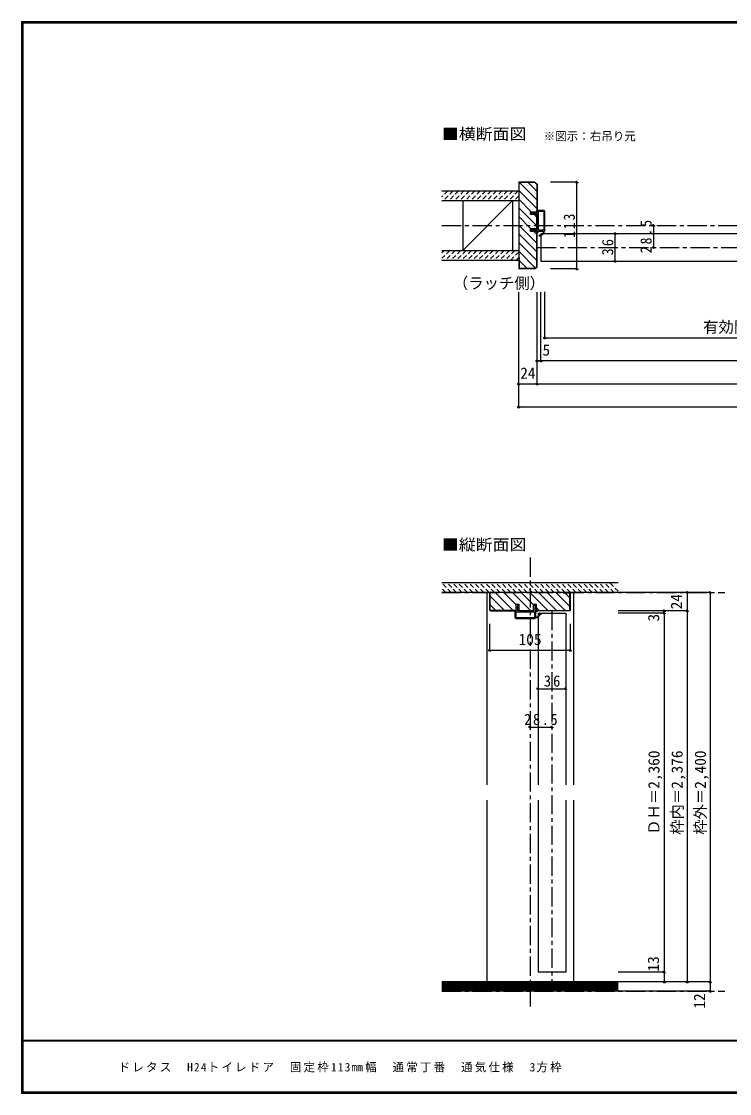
# Model space of a CAD drawing. Units: millimetres at full size, sheet at 1:5. Extents: x -973 to 977, y -718 to 696.
# Drawn here: x -973 to -51, y -701 to 696 of the extents above; entities that cross this region are included whole.
import ezdxf
from ezdxf.enums import TextEntityAlignment as Align

# ---------------------------------------------------------------- set-up
doc = ezdxf.new("R2010")
doc.units = ezdxf.units.MM
doc.header["$LTSCALE"] = 5
doc.header["$PDMODE"] = 32
doc.header["$PDSIZE"] = 2.5
doc.linetypes.add('CHAIN1', pattern=[8, 5, -1, 1, -1])
doc.linetypes.add('DASHED1', pattern=[1.8, 1.2, -0.6])
for name, color, linetype in [('0-0_補助線', 7, 'Continuous'), ('0-1_通り芯', 4, 'CHAIN1'), ('0-3_仕上げ', 2, 'Continuous'), ('0-4_枠', 3, 'Continuous'), ('0-6_扉', 6, 'Continuous'), ('0-A_文字', 7, 'Continuous'), ('0-B_寸法', 4, 'DASHED1'), ('0-C_ハッチ', 4, 'DASHED1'), ('F-1_枠', 6, 'Continuous'), ('F-A_文字', 7, 'Continuous')]:
    doc.layers.add(name, color=color, linetype=linetype)
doc.styles.add('ＭＳ ゴシック', font='')
doc.styles.get('ＭＳ ゴシック').set_extended_font_data('MS Gothic')

# ---------------------------------------------------------------- blocks, each defined once
blk = doc.blocks.new('2')
at = {"layer": '0-0_補助線'}
for p, q in [((-9.846, -9.622), (-9.846, 15.078)), ((-8.846, 16.078), (0.354, 16.078)), ((-8.846, 15.878), (0.637, 15.878)), ((-8.446, 14.378), (-8.446, -8.922)), ((-8.146, 14.678), (-1.546, 14.678)), ((-1.246, 14.378), (-1.246, -8.922)), ((0.154, 11.653), (2.154, 11.653)), ((0.154, 11.653), (0.154, -8.497)), ((2.154, 10.953), (2.154, 11.653)), ((3.154, 11.653), (2.512, 10.83)), ((3.154, 11.653), (6.154, 11.653)), ((4.154, 13.753), (4.154, 13.053)), ((5.154, 13.053), (4.512, 13.876)), ((7.154, 13.053), (5.154, 13.053)), ((6.154, 10.953), (6.154, 11.653)), ((7.558, 12.258), (6.516, 10.835)), ((-1.48, -10.622), (-8.846, -10.622)), ((-1.546, -9.222), (-8.146, -9.222)), ((-1.189, -10.85), (-0.732, -12.694)), ((0.354, -12.922), (-0.441, -12.922)), ((0.154, -8.497), (2.154, -8.497)), ((4.154, -9.897), (0.154, -9.897)), ((0.154, -9.897), (0.154, -10.622)), ((0.154, -10.622), (0.645, -12.548)), ((2.154, -7.797), (2.154, -8.497)), ((3.154, -8.497), (2.512, -7.674)), ((3.154, -8.497), (6.154, -8.497)), ((4.154, -10.597), (4.154, -9.897)), ((5.154, -9.897), (4.512, -10.72)), ((7.154, -9.897), (5.154, -9.897)), ((6.154, -7.797), (6.154, -8.497)), ((7.558, -9.101), (6.516, -7.679))]:
    blk.add_line(p, q, dxfattribs=at)
for points in [[(-9.646, 15.078), (-9.646, -9.622), (-9.846, -9.622)], [(4.154, 13.053), (0.154, 13.053), (0.649, 15.723)]]:
    blk.add_lwpolyline(points, dxfattribs=at)
for centre, radius, start, end in [((-8.846, 15.078), 1, 90, 180), ((-8.846, 15.078), 0.8, 90, 180), ((-8.146, 14.378), 0.3, 90, 180), ((-1.546, 14.378), 0.3, 0, 90), ((0.354, 15.778), 0.3, 349.49875, 90), ((2.354, 10.953), 0.2, 180, 322.03043), ((4.354, 13.753), 0.2, 37.96957, 180), ((6.354, 10.953), 0.2, 180, 323.78053), ((7.154, 12.553), 0.5, 323.78053, 90), ((-8.846, -9.622), 1, 180, 270), ((-2.846, -10.72), 6, 179.06153, 259.29815), ((-8.146, -8.922), 0.3, 180, 270), ((-2.846, -10.72), 5.3, 178.93757, 259.29815), ((-1.546, -8.922), 0.3, 270, 0), ((-1.48, -10.922), 0.3, 13.9282, 90), ((-0.441, -12.622), 0.3, 193.9282, 270), ((0.354, -12.622), 0.3, 270, 14.29438), ((2.354, -7.797), 0.2, 37.96957, 180), ((4.354, -10.597), 0.2, 180, 322.03043), ((6.354, -7.797), 0.2, 36.21947, 180), ((7.154, -9.397), 0.5, 270, 36.21947), ((-3.896, -16.272), 0.35, 259.29815, 79.29815)]:
    blk.add_arc(centre, radius, start, end, dxfattribs=at)
blk.add_point((-3.896, -16.622), dxfattribs=at)

msp = doc.modelspace()

# ---------------------------------------------------------------- linework, layer by layer
at = {"layer": '0-1_通り芯'}
for p, q in [((-425.347, 430), (428.653, 430)), ((-301.347, 401.5), (304.653, 401.5)), ((-310.49, -2.5), (-310.49, -590.892)), ((-425.347, -48), (-56.633, -48)), ((-281.99, -72), (-281.99, -555.5)), ((-425.347, -567.5), (-56.633, -567.5))]:
    msp.add_line(p, q, dxfattribs=at)
at = {"layer": '0-3_仕上げ'}
for p, q in [((-425.347, 475), (-325.347, 475)), ((-425.347, 462.5), (-325.347, 462.5)), ((-425.347, 397.5), (-325.347, 397.5)), ((-425.347, 385), (-325.347, 385)), ((-195.633, -555.5), (-425.347, -555.5)), ((-195.633, -567.5), (-425.347, -567.5))]:
    msp.add_line(p, q, dxfattribs=at)
at = {"layer": '0-3_仕上げ', "color": 3}
for p, q in [((-398.347, 462.5), (-398.347, 397.5)), ((-333.347, 462.5), (-333.347, 397.5))]:
    msp.add_line(p, q, dxfattribs=at)
at = {"layer": '0-3_仕上げ', "color": 7}
for p, q in [((-398.347, 397.5), (-333.347, 462.5)), ((-195.633, -557), (-425.347, -557)), ((-195.633, -558.5), (-425.347, -558.5)), ((-195.633, -560), (-425.347, -560)), ((-195.633, -561.5), (-425.347, -561.5)), ((-195.633, -563), (-425.347, -563)), ((-195.633, -564.5), (-425.347, -564.5)), ((-195.633, -566), (-425.347, -566))]:
    msp.add_line(p, q, dxfattribs=at)
at = {"layer": '0-4_枠'}
for p, q in [((-325.347, 486.5), (-325.347, 373.5)), ((-304.175, 486.5), (-325.347, 486.5)), ((-324.847, 471.5), (-324.847, 486)), ((-304.383, 486), (-324.847, 486)), ((-304.383, 486), (-301.847, 483.464)), ((-304.175, 486.5), (-301.347, 483.672)), ((-301.847, 483.464), (-301.847, 448)), ((-301.347, 483.672), (-301.347, 448)), ((-324.847, 471.5), (-325.347, 471.5)), ((-309.847, 448), (-301.347, 448)), ((-309.847, 444.3), (-309.847, 448)), ((-301.347, 444.3), (-309.847, 444.3)), ((-301.847, 425.7), (-301.847, 444.3)), ((-301.347, 425.7), (-301.347, 444.3)), ((-301.347, 425.7), (-309.847, 425.7)), ((-309.847, 422), (-309.847, 425.7)), ((-301.347, 422), (-309.847, 422)), ((-301.847, 376.536), (-301.847, 422)), ((-301.347, 376.328), (-301.347, 422)), ((-324.847, 388.5), (-325.347, 388.5)), ((-324.847, 388.5), (-324.847, 374)), ((-304.175, 373.5), (-325.347, 373.5)), ((-304.382, 374), (-324.847, 374)), ((-304.382, 374), (-301.847, 376.536)), ((-304.175, 373.5), (-301.347, 376.328)), ((-257.99, -48), (-362.99, -48)), ((-362.49, -71.086), (-362.49, -48.5)), ((-352.99, -48.5), (-362.49, -48.5)), ((-352.99, -48), (-352.99, -48.5)), ((-267.99, -48.5), (-267.99, -48)), ((-267.99, -48.5), (-258.49, -48.5)), ((-258.49, -71.086), (-258.49, -48.5)), ((-328.49, -63.5), (-324.79, -63.5)), ((-328.49, -72), (-328.49, -63.5)), ((-324.79, -72), (-324.79, -63.5)), ((-306.19, -72), (-306.19, -63.5)), ((-362.075, -71.5), (-362.49, -71.086)), ((-362.283, -72), (-328.49, -72)), ((-328.49, -71.5), (-362.075, -71.5)), ((-324.79, -71.5), (-306.19, -71.5)), ((-324.79, -72), (-306.19, -72)), ((-302.49, -71.5), (-258.904, -71.5)), ((-258.697, -72), (-302.49, -72)), ((-258.904, -71.5), (-258.49, -71.086))]:
    msp.add_line(p, q, dxfattribs=at)
at = {"layer": '0-4_枠', "color": 4}
for p, q in [((-362.99, -48), (-366.99, -48)), ((-362.99, -48), (-366.99, -48)), ((-366.99, -48), (-366.99, -298.75)), ((-257.99, -48), (-253.99, -48)), ((-253.99, -48), (-253.99, -298.75)), ((-366.99, -318.75), (-366.99, -555.5)), ((-253.99, -318.75), (-253.99, -555.5))]:
    msp.add_line(p, q, dxfattribs=at)
at = {"layer": '0-4_枠'}
for points in [[(-362.283, -72), (-362.99, -71.293), (-362.99, -48)], [(-258.697, -72), (-257.99, -71.293), (-257.99, -48)], [(-306.19, -63.5), (-302.49, -63.5), (-302.49, -72)]]:
    msp.add_lwpolyline(points, dxfattribs=at)
at = {"layer": '0-6_扉'}
for p, q in [((-296.347, 419.5), (-296.347, 383.5)), ((-296.347, 419.5), (302.653, 419.5)), ((-296.347, 383.5), (302.653, 383.5)), ((-299.99, -75), (-263.99, -75)), ((-299.99, -75), (-299.99, -298.75)), ((-263.99, -75), (-263.99, -298.75)), ((-299.99, -318.75), (-299.99, -542.5)), ((-263.99, -318.75), (-263.99, -542.5)), ((-263.99, -542.5), (-299.99, -542.5))]:
    msp.add_line(p, q, dxfattribs=at)
at = {"layer": '0-B_寸法', "linetype": 'Continuous'}
for p, q in [((-249.425, 486.5), (-283.947, 486.5)), ((-249.425, 373.5), (-249.425, 486.5)), ((-199.425, 383.5), (-199.425, 419.5)), ((-149.425, 401.5), (-149.425, 430)), ((-249.425, 373.5), (-283.947, 373.5)), ((-325.347, 193.5), (-325.347, 343.157)), ((-301.347, 223.5), (-301.347, 343.157)), ((-296.347, 253.5), (-296.347, 343.157)), ((-291.347, 283.5), (-291.347, 343.5)), ((-291.347, 283.5), (244.658, 283.5)), ((304.653, 253.5), (-301.347, 253.5)), ((328.653, 223.5), (-325.347, 223.5)), ((328.653, 193.5), (-325.347, 193.5)), ((-75.633, -48), (-195.633, -48)), ((-105.633, -48), (-105.633, -555.5)), ((-75.633, -48), (-75.633, -567.5)), ((-105.633, -72), (-195.633, -72)), ((-135.633, -75), (-195.633, -75)), ((-135.633, -72), (-135.633, -555.5)), ((-362.99, -123.422), (-362.99, -88.9)), ((-299.99, -173.422), (-263.99, -173.422)), ((-310.49, -223.422), (-281.99, -223.422)), ((-135.633, -542.5), (-195.633, -542.5)), ((-75.633, -555.5), (-195.633, -555.5)), ((-75.633, -567.5), (-195.633, -567.5))]:
    msp.add_line(p, q, dxfattribs=at)
at = {"layer": '0-B_寸法', "color": 2, "linetype": 'Continuous'}
for p, q in [((-195.633, -35.5), (-425.347, -35.5)), ((-195.633, -48), (-425.347, -48))]:
    msp.add_line(p, q, dxfattribs=at)
at = {"layer": '0-B_寸法'}
for p, q in [((-413.375, -48), (-425.347, -36.028)), ((-406.304, -48), (-418.804, -35.5)), ((-399.232, -48), (-411.732, -35.5)), ((-392.161, -48), (-404.661, -35.5)), ((-385.09, -48), (-397.59, -35.5)), ((-378.019, -48), (-390.519, -35.5)), ((-370.948, -48), (-383.448, -35.5)), ((-363.877, -48), (-376.377, -35.5)), ((-356.806, -48), (-369.306, -35.5)), ((-349.735, -48), (-362.235, -35.5)), ((-342.664, -48), (-355.164, -35.5)), ((-335.593, -48), (-348.093, -35.5)), ((-328.522, -48), (-341.022, -35.5)), ((-321.451, -48), (-333.951, -35.5)), ((-314.38, -48), (-326.88, -35.5)), ((-307.309, -48), (-319.809, -35.5)), ((-300.238, -48), (-312.738, -35.5)), ((-293.166, -48), (-305.666, -35.5)), ((-286.095, -48), (-298.595, -35.5)), ((-279.024, -48), (-291.524, -35.5)), ((-271.953, -48), (-284.453, -35.5)), ((-264.882, -48), (-277.382, -35.5)), ((-257.811, -48), (-270.311, -35.5)), ((-250.74, -48), (-263.24, -35.5)), ((-243.669, -48), (-256.169, -35.5)), ((-236.598, -48), (-249.098, -35.5)), ((-229.527, -48), (-242.027, -35.5)), ((-222.456, -48), (-234.956, -35.5)), ((-215.385, -48), (-227.885, -35.5)), ((-208.314, -48), (-220.814, -35.5)), ((-201.243, -48), (-213.743, -35.5)), ((-195.633, -46.539), (-206.672, -35.5)), ((-420.446, -48), (-425.347, -43.099))]:
    msp.add_line(p, q, dxfattribs=at)
at = {"layer": '0-B_寸法', "linetype": 'Continuous'}
msp.add_lwpolyline([(-362.99, -123.422), (-257.99, -123.422), (-257.99, -88.9)], dxfattribs=at)
at = {"layer": '0-B_寸法', "color": 7}
for p in [(-249.425, 486.5), (-199.425, 419.5), (-149.425, 430), (-149.425, 401.5), (-199.425, 383.5), (-249.425, 373.5), (-291.347, 283.5), (-301.347, 253.5), (-296.347, 253.5), (-325.347, 223.5), (-301.347, 223.5), (-325.347, 193.5), (-105.633, -48), (-75.633, -48), (-135.633, -72), (-135.633, -75), (-105.633, -72), (-362.99, -123.422), (-257.99, -123.422), (-299.99, -173.422), (-263.99, -173.422), (-310.49, -223.422), (-281.99, -223.422), (-135.633, -542.5), (-135.633, -555.5), (-105.633, -555.5), (-75.633, -555.5), (-75.633, -567.5)]:
    msp.add_point(p, dxfattribs=at)
at = {"layer": '0-C_ハッチ'}
for p, q in [((-424.949, 475), (-425.347, 474.602)), ((-417.878, 475), (-425.347, 467.531)), ((-410.807, 475), (-423.307, 462.5)), ((-403.736, 475), (-416.236, 462.5)), ((-396.665, 475), (-409.165, 462.5)), ((-389.594, 475), (-402.094, 462.5)), ((-382.523, 475), (-395.023, 462.5)), ((-375.452, 475), (-387.952, 462.5)), ((-368.381, 475), (-380.881, 462.5)), ((-361.31, 475), (-373.81, 462.5)), ((-354.239, 475), (-366.739, 462.5)), ((-347.168, 475), (-359.668, 462.5)), ((-340.096, 475), (-352.596, 462.5)), ((-333.025, 475), (-345.525, 462.5)), ((-325.954, 475), (-338.454, 462.5)), ((-325.347, 468.536), (-331.383, 462.5)), ((-422.241, 397.5), (-425.347, 394.394)), ((-415.17, 397.5), (-425.347, 387.323)), ((-408.099, 397.5), (-420.599, 385)), ((-401.028, 397.5), (-413.528, 385)), ((-393.957, 397.5), (-406.457, 385)), ((-386.886, 397.5), (-399.386, 385)), ((-379.815, 397.5), (-392.315, 385)), ((-372.744, 397.5), (-385.244, 385)), ((-365.673, 397.5), (-378.173, 385)), ((-358.601, 397.5), (-371.101, 385)), ((-351.53, 397.5), (-364.03, 385)), ((-344.459, 397.5), (-356.959, 385)), ((-337.388, 397.5), (-349.888, 385)), ((-330.317, 397.5), (-342.817, 385)), ((-325.347, 395.399), (-335.746, 385)), ((-325.347, 388.328), (-328.675, 385))]:
    msp.add_line(p, q, dxfattribs=at)
at = {"layer": '0-C_ハッチ', "linetype": 'Continuous'}
for p, q in [((-324.847, 475.098), (-301.847, 452.098)), ((-301.847, 463.412), (-324.435, 486)), ((-313.122, 486), (-301.847, 474.725)), ((-325.347, 464.284), (-309.063, 448)), ((-325.347, 452.97), (-301.847, 429.47)), ((-325.347, 441.657), (-309.39, 425.7)), ((-305.363, 444.3), (-301.847, 440.784)), ((-325.347, 430.343), (-301.847, 406.843)), ((-325.347, 419.029), (-301.847, 395.529)), ((-305.69, 422), (-301.847, 418.157)), ((-325.347, 407.716), (-301.847, 384.216)), ((-325.347, 396.402), (-303.664, 374.719)), ((-324.847, 384.588), (-314.259, 374)), ((-362.49, -52.912), (-343.901, -71.5)), ((-355.588, -48.5), (-332.588, -71.5)), ((-344.774, -48), (-328.49, -64.284)), ((-333.46, -48), (-309.96, -71.5)), ((-322.147, -48), (-306.19, -63.957)), ((-310.832, -48), (-287.333, -71.5)), ((-299.519, -48), (-276.019, -71.5)), ((-288.205, -48), (-264.705, -71.5)), ((-276.892, -48), (-258.49, -66.402)), ((-265.078, -48.5), (-258.49, -55.088)), ((-362.49, -64.225), (-355.215, -71.5)), ((-302.49, -67.657), (-298.647, -71.5))]:
    msp.add_line(p, q, dxfattribs=at)
at = {"layer": 'F-1_枠'}
for p, q in [((-973.347, 695.833), (-973.347, -700.833)), ((-973.347, 695.833), (976.653, 695.833)), ((-973.347, 695), (976.653, 695)), ((-973.347, 694.167), (976.653, 694.167)), ((-972.514, 695.833), (-972.514, -700.833)), ((-971.68, 695.833), (-971.68, -700.833)), ((976.653, -631.667), (-973.347, -631.667)), ((976.653, -632.5), (-973.347, -632.5)), ((976.653, -699.167), (-973.347, -699.167)), ((976.653, -700), (-973.347, -700)), ((976.653, -700.833), (-973.347, -700.833))]:
    msp.add_line(p, q, dxfattribs=at)

# ---------------------------------------------------------------- block references
at = {"layer": '0-0_補助線', "xscale": -1}
msp.add_blockref('2', (-301.193, 433.422), dxfattribs=at)
at = {"layer": '0-0_補助線', "rotation": 90}
msp.add_blockref('2', (-313.912, -72.154), dxfattribs=at)

# ---------------------------------------------------------------- texts
at = {"layer": '0-A_文字', "style": 'ＭＳ ゴシック', "width": 1.1}
for s, p in [('■横断面図', (-425.347, 537.5)), ('■縦断面図', (-425.347, 2.5))]:
    msp.add_text(s, height=14.66, dxfattribs=at).set_placement(p, align=Align.BOTTOM_LEFT)
at = {"layer": '0-A_文字', "style": 'ＭＳ ゴシック'}
for s, height, p in [('※図示：右吊り元', 11, (-292.736, 537.5)), ('（ラッチ側）', 14.66, (-411.097, 343.157))]:
    msp.add_text(s, height=height, dxfattribs=at).set_placement(p, align=Align.BOTTOM_LEFT)
at = {"layer": '0-B_寸法', "color": 7, "style": 'ＭＳ ゴシック'}
for s, p in [('有効開口寸法＝536', (-85, 286)), ('5', (-294.347, 256)), ('24', (-323.347, 226)), ('105', (-325.49, -120.922))]:
    msp.add_text(s, height=14.66, dxfattribs=at).set_placement(p, align=Align.BOTTOM_LEFT)
for s, p in [('24', (-108.133, -70)), ('3', (-137.796, -85.885)), ('ＤＨ＝2,360', (-137.476, -363.75)), ('枠内＝2,376', (-107.256, -363.75)), ('枠外＝2,400', (-76.976, -363.75)), ('13', (-138.133, -541.875)), ('12', (-78.133, -590.279))]:
    msp.add_text(s, height=14.66, rotation=90, dxfattribs=at).set_placement(p, align=Align.BOTTOM_LEFT)
at = {"layer": '0-B_寸法', "color": 7, "char_height": 14.66, "attachment_point": 7, "rotation": 90, "style": 'ＭＳ ゴシック'}
for s, insert in [('\\T1.27;\\W0.9;113', (-251.925, 413.75)), ('\\T1.28;\\W0.9;28.5', (-151.925, 393.875)), ('\\T1.27;\\W0.95;36', (-201.925, 390.875))]:
    msp.add_mtext(s, dxfattribs=dict(at, insert=insert))
at = {"layer": '0-B_寸法', "color": 7, "char_height": 14.66, "attachment_point": 7, "style": 'ＭＳ ゴシック'}
for s, insert in [('\\T1.27;\\W0.95;36', (-292.615, -170.922)), ('\\T1.28;\\W0.9;28.5', (-318.115, -220.922))]:
    msp.add_mtext(s, dxfattribs=dict(at, insert=insert))
at = {"layer": 'F-A_文字', "insert": (-846.68, -673.333), "char_height": 11, "attachment_point": 7, "style": 'ＭＳ ゴシック'}
msp.add_mtext('\\T1.19;ドレタス\u3000H24トイレドア\u3000固定枠113㎜幅\u3000通常丁番\u3000通気仕様\u30003方枠', dxfattribs=at)

doc.saveas('drawing.dxf')
